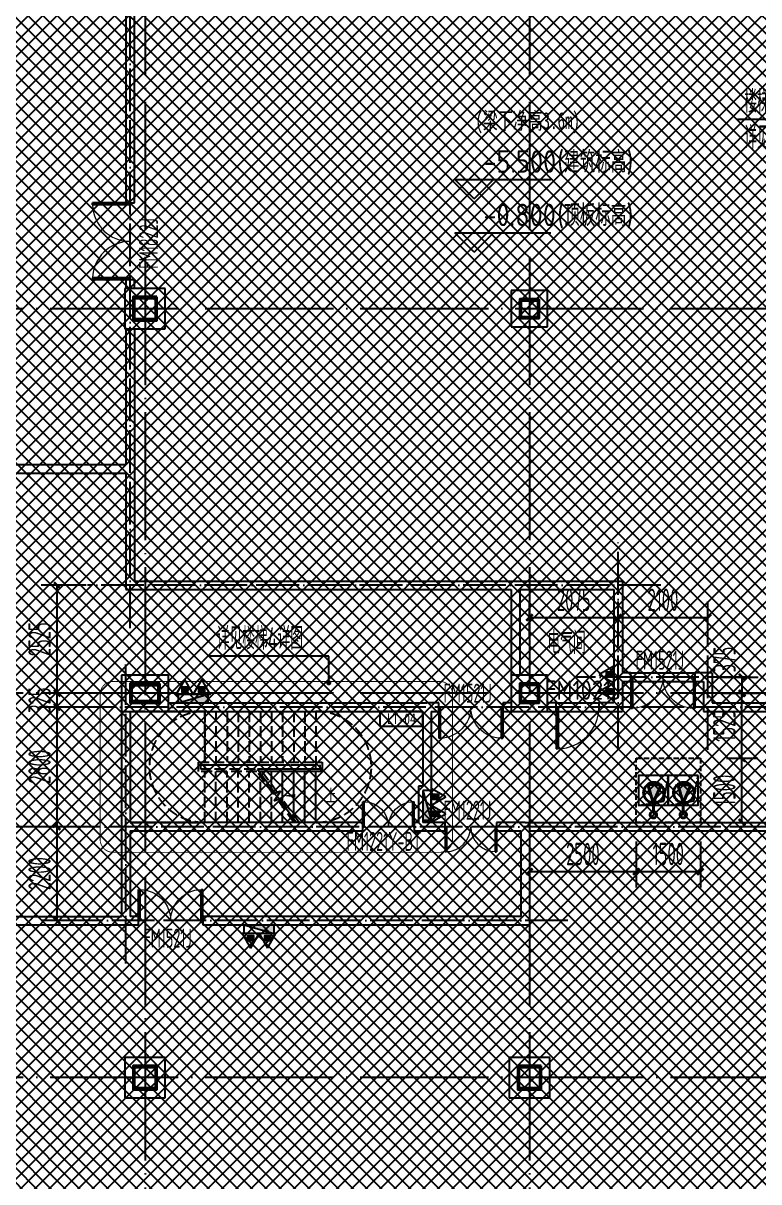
# Model space of a CAD drawing. Extents: x -473190 to 2138458, y -81875 to 2633646.
# Drawn here: x 1028004 to 1045226, y 117504 to 144626 of the extents above; entities that cross this region are included whole.
import ezdxf
from ezdxf.enums import TextEntityAlignment as Align

# ---------------------------------------------------------------- set-up
doc = ezdxf.new("R2010")
doc.units = 0
doc.header["$LTSCALE"] = 1000
for name, pattern in [('DASH', [0.35, 0.25, -0.1]), ('DOTE', [2.42, 2, -0.2, 0.02, -0.2]), ('排水', [1.1, 1, -0.1])]:
    doc.linetypes.add(name, pattern=pattern)
for name, color, linetype in [('A-COLUMN', 2, 'Continuous'), ('A-ROOM_NAME', 23, 'Continuous'), ('A-STAIR', 3, 'Continuous'), ('A-WALL', 2, 'Continuous'), ('DIM_ELEV', 3, 'Continuous'), ('DIM_LEAD', 3, 'Continuous'), ('DIM_SYMB', 3, 'Continuous'), ('DOOR_FIRE', 4, 'Continuous'), ('DOOR_FIRE_TEXT', 7, 'Continuous'), ('DOTE', 1, 'DOTE'), ('PUB_DIM', 3, 'Continuous'), ('PUB_TEXT', 7, 'Continuous'), ('RF-QT', 30, 'Continuous'), ('S-柱', 51, 'Continuous'), ('S-柱-填充', 8, 'Continuous'), ('SPACE', 7, 'Continuous'), ('SRC-03F$0$A-SYMB-NUMB-T', 4, 'Continuous'), ('SRC-03F$0$A-WALL', 7, 'Continuous'), ('STAIR', 2, 'Continuous'), ('W-EQUIP_消火栓', 7, 'Continuous'), ('W-EQUIP_灭火器', 7, 'Continuous'), ('WINDOW', 4, 'Continuous'), ('WINDOW_TEXT', 7, 'Continuous'), ('排水', 4, 'Continuous'), ('索引线', 252, 'Continuous'), ('集水坑', 4, 'Continuous')]:
    doc.layers.add(name, color=color, linetype=linetype)
doc.layers.add('GPS-污水', color=2, linetype='排水', lineweight=40)
doc.styles.add('8B2_01', font='simhei.ttf', dxfattribs={"width": 0.8})
doc.styles.add('8B2_02', font='tssdeng.shx', dxfattribs={"width": 0.6, "bigfont": 'TSSDCHN.shx'})
doc.styles.add('_TCH_DIM', font='SIMPLEX', dxfattribs={"bigfont": 'GBCBIG'})
doc.styles.add('_TCH_DIM_T3', font='tssdeng.shx', dxfattribs={"width": 0.564706, "bigfont": '@@@tssdchn.shx'})
doc.styles.add('_TCH_WINDOW', font='tssdeng.shx', dxfattribs={"width": 0.8, "height": 3.5, "bigfont": 'tssdchn.shx'})
doc.styles.add('SRC-03F$0$ECADI-TXT', font='simplex.shx', dxfattribs={"bigfont": 'hztxt.shx'})
doc.styles.get("Standard").update_dxf_attribs({"font": 'gbenor.shx', "bigfont": 'gbcbig.shx'})
doc.styles.add('黑体', font='simhei.ttf', dxfattribs={"width": 0.65})
doc.dimstyles.new('_TCH_ARCH&&150', dxfattribs={"dimtxt": 525, "dimasz": 150, "dimexe": 375, "dimexo": 450, "dimgap": 150, "dimtad": 1, "dimdec": 0, "dimzin": 0, "dimdsep": 46, "dimtxsty": '_TCH_DIM_T3', "dimblk": 'ARCHTICK', "dimcen": 0.09, "dimclrt": 7, "dimazin": 2, "dimtfac": 1, "dimtdec": 0, "dimtix": 1, "dimtmove": 2, "dimatfit": 3, "dimfxl": 0, "dimtolj": 1, "dimtzin": 0, "dimarcsym": 0})

# ---------------------------------------------------------------- blocks, each defined once
blk = doc.blocks.new('$SB01_1')
h = blk.add_hatch(color=256)
h.dxf.hatch_style = 1
h.paths.add_polyline_path([(-0.381, -0.323), (0.5, 0), (-0.381, 0.323)])
h.paths.add_polyline_path([(0, 0), (0.002, 0), (0.002, 0.001), (0, 0.001)], flags=24)
h.paths.add_polyline_path([(0, -0.002), (0.003, -0.002), (0.003, -0.001), (0, -0.001)], flags=24)
h.paths.add_polyline_path([(0, -0.003), (0.003, -0.003), (0.003, -0.002), (0, -0.002)], flags=24)
for p, q in [((0.5, 0), (-0.381, 0.323)), ((-0.381, 0.323), (-0.381, -0.323)), ((0.5, 0), (-0.381, -0.323))]:
    blk.add_line(p, q)
blk.add_circle((0, 0), 0.5)
at = {"flags": 1}
for tag, p in [('UNIT', (0, 0)), ('SPEC', (0, -0.002)), ('WHAT', (0, -0.003))]:
    blk.add_attdef(tag, p, '', height=0.001, dxfattribs=at)
blk = doc.blocks.new('人防集水坑')
at = {"layer": 'GPS-污水', "linetype": '排水'}
for p, q in [((307486, 701151), (307284, 701151)), ((307486, 700451), (307284, 700451))]:
    blk.add_line(p, q, dxfattribs=at)
for centre in [(307561, 701151), (307561, 700451)]:
    blk.add_circle(centre, 75, dxfattribs=at)
at = {"layer": '集水坑', "linetype": 'DASH', "ltscale": 0.5}
blk.add_lwpolyline([(306241, 700051), (306241, 701551), (307741, 701551), (307741, 700051)], close=True, dxfattribs=at)
at = {"layer": '集水坑', "linetype": 'Continuous', "ltscale": 0.5}
for points in [[(306641, 701501), (306641, 700801), (307341, 700801), (307341, 701501)], [(306641, 700801), (306641, 700101), (307341, 700101), (307341, 700801)]]:
    blk.add_lwpolyline(points, close=True, dxfattribs=at)
at = {"layer": '集水坑', "linetype": 'DASH', "ltscale": 0.5}
for points in [[(307341, 700801), (307237, 701397), (306641, 701501)], [(307347, 700101), (307243, 700697), (306647, 700801)]]:
    blk.add_lwpolyline(points, dxfattribs=at)
at = {"layer": 'GPS-污水', "linetype": '排水', "xscale": -480.0000000000002, "yscale": 480.0000000000002, "zscale": 480.0000000000002, "rotation": 176.2535374729293}
for p in [(307045, 701164, 0), (307045, 700464, 0)]:
    blk.add_blockref('$SB01_1', p, dxfattribs=at)
blk = doc.blocks.new('_ArchTick')
at = {"color": 0, "linetype": 'ByBlock', "const_width": 0.4}
blk.add_lwpolyline([(-0.5, -0.5), (0.5, 0.5)], dxfattribs=at)
blk = doc.blocks.new('*D5251')
at = {"layer": 'Defpoints', "color": 0, "transparency": 16777216}
for p in [(133634, -58693), (136134, -58693), (136134, -59845)]:
    blk.add_point(p, dxfattribs=at)
at = {"layer": 'PUB_DIM', "color": 0, "lineweight": -2, "transparency": 16777216}
for p, q in [((133634, -59143), (133634, -60220)), ((136134, -59143), (136134, -60220)), ((133634, -59845), (136134, -59845))]:
    blk.add_line(p, q, dxfattribs=at)
at = {"layer": 'PUB_DIM', "color": 0, "lineweight": -2, "transparency": 16777216, "xscale": 150, "yscale": 150, "zscale": 150, "rotation": 180}
blk.add_blockref('_ArchTick', (133634, -59845), dxfattribs=at)
at = {"layer": 'PUB_DIM', "color": 0, "lineweight": -2, "transparency": 16777216, "xscale": 150, "yscale": 150, "zscale": 150}
blk.add_blockref('_ArchTick', (136134, -59845), dxfattribs=at)
at = {"layer": 'PUB_DIM', "color": 7, "transparency": 16777216, "insert": (134884, -59433), "char_height": 525, "attachment_point": 5, "style": '_TCH_DIM_T3'}
blk.add_mtext('\\A1;2500', dxfattribs=at)
blk = doc.blocks.new('*D5252')
at = {"layer": 'Defpoints', "color": 0, "transparency": 16777216}
for p in [(136134, -58693), (137634, -58693), (137634, -59845)]:
    blk.add_point(p, dxfattribs=at)
at = {"layer": 'PUB_DIM', "color": 0, "lineweight": -2, "transparency": 16777216}
for p, q in [((136134, -59143), (136134, -60220)), ((137634, -59143), (137634, -60220)), ((136134, -59845), (137634, -59845))]:
    blk.add_line(p, q, dxfattribs=at)
at = {"layer": 'PUB_DIM', "color": 0, "lineweight": -2, "transparency": 16777216, "xscale": 150, "yscale": 150, "zscale": 150, "rotation": 180}
blk.add_blockref('_ArchTick', (136134, -59845), dxfattribs=at)
at = {"layer": 'PUB_DIM', "color": 0, "lineweight": -2, "transparency": 16777216, "xscale": 150, "yscale": 150, "zscale": 150}
blk.add_blockref('_ArchTick', (137634, -59845), dxfattribs=at)
at = {"layer": 'PUB_DIM', "color": 7, "transparency": 16777216, "insert": (136884, -59433), "char_height": 525, "attachment_point": 5, "style": '_TCH_DIM_T3'}
blk.add_mtext('\\A1;1500', dxfattribs=at)
blk = doc.blocks.new('*D5253')
at = {"layer": 'Defpoints', "color": 0, "transparency": 16777216}
for p in [(137796, -55668), (138608, -55668), (137796, -57193)]:
    blk.add_point(p, dxfattribs=at)
at = {"layer": 'PUB_DIM', "color": 0, "lineweight": -2, "transparency": 16777216}
for p, q in [((138246, -55668), (138983, -55668)), ((138608, -57193), (138608, -55668)), ((138246, -57193), (138983, -57193))]:
    blk.add_line(p, q, dxfattribs=at)
at = {"layer": 'PUB_DIM', "color": 0, "lineweight": -2, "transparency": 16777216, "xscale": 150, "yscale": 150, "zscale": 150}
for p, rotation in [((138608, -55668), 90), ((138608, -57193), 270)]:
    blk.add_blockref('_ArchTick', p, dxfattribs=dict(at, rotation=rotation))
at = {"layer": 'PUB_DIM', "color": 7, "transparency": 16777216, "insert": (138196, -56431), "char_height": 525, "attachment_point": 5, "rotation": 90, "style": '_TCH_DIM_T3'}
blk.add_mtext('\\A1;1525', dxfattribs=at)
blk = doc.blocks.new('*D5254')
at = {"layer": 'Defpoints', "color": 0, "transparency": 16777216}
for p in [(137796, -57193), (138608, -57193), (137796, -58693)]:
    blk.add_point(p, dxfattribs=at)
at = {"layer": 'PUB_DIM', "color": 0, "lineweight": -2, "transparency": 16777216}
for p, q in [((138246, -57193), (138983, -57193)), ((138608, -58693), (138608, -57193)), ((138246, -58693), (138983, -58693))]:
    blk.add_line(p, q, dxfattribs=at)
at = {"layer": 'PUB_DIM', "color": 0, "lineweight": -2, "transparency": 16777216, "xscale": 150, "yscale": 150, "zscale": 150}
for p, rotation in [((138608, -57193), 90), ((138608, -58693), 270)]:
    blk.add_blockref('_ArchTick', p, dxfattribs=dict(at, rotation=rotation))
at = {"layer": 'PUB_DIM', "color": 7, "transparency": 16777216, "insert": (138196, -57943), "char_height": 525, "attachment_point": 5, "rotation": 90, "style": '_TCH_DIM_T3'}
blk.add_mtext('\\A1;1500', dxfattribs=at)
blk = doc.blocks.new('A$C7EFF042E')
at = {"layer": 'A-COLUMN', "color": 6}
for p, q in [((725, -8775), (-225, -8775)), ((-225, -8775), (-225, -9725)), ((725, -9725), (725, -8775)), ((9675, -8825), (8825, -8825)), ((8825, -8825), (8825, -9675)), ((9675, -9675), (9675, -8825)), ((-225, -9725), (725, -9725)), ((8825, -9675), (9675, -9675)), ((800, -17825), (-300, -17825)), ((-300, -17825), (-300, -18675)), ((800, -18675), (800, -17825)), ((9675, -17825), (8825, -17825)), ((8825, -17825), (8825, -18675)), ((9675, -18675), (9675, -17825)), ((-300, -18675), (800, -18675)), ((8825, -18675), (9675, -18675)), ((725, -26775), (-225, -26775)), ((-225, -26775), (-225, -27725)), ((725, -27725), (725, -26775)), ((9725, -26775), (8775, -26775)), ((8775, -26775), (8775, -27725)), ((9725, -27725), (9725, -26775)), ((-225, -27725), (725, -27725)), ((8775, -27725), (9725, -27725))]:
    blk.add_line(p, q, dxfattribs=at)
at = {"layer": 'S-柱', "color": 6, "lineweight": 35}
for points in [[(525, -8975), (-25, -8975), (-25, -9525), (525, -9525)], [(525, -8975), (-25, -8975), (-25, -9525), (525, -9525)], [(9475, -9025), (9025, -9025), (9025, -9475), (9475, -9475)], [(9475, -9025), (9025, -9025), (9025, -9475), (9475, -9475)], [(600, -18025), (-100, -18025), (-100, -18475), (600, -18475)], [(600, -18025), (-100, -18025), (-100, -18475), (600, -18475)], [(9475, -18025), (9025, -18025), (9025, -18475), (9475, -18475)], [(9475, -18025), (9025, -18025), (9025, -18475), (9475, -18475)], [(525, -26975), (-25, -26975), (-25, -27525), (525, -27525)], [(525, -26975), (-25, -26975), (-25, -27525), (525, -27525)], [(9525, -26975), (8975, -26975), (8975, -27525), (9525, -27525)], [(9525, -26975), (8975, -26975), (8975, -27525), (9525, -27525)]]:
    blk.add_lwpolyline(points, close=True, dxfattribs=at)
at = {"layer": 'S-柱-填充', "color": 6, "lineweight": 35}
for points in [[(495, -9495), (5, -9495), (5, -9005), (495, -9005)], [(9445, -9445), (9055, -9445), (9055, -9055), (9445, -9055)], [(560, -18435), (-60, -18435), (-60, -18065), (560, -18065)], [(9445, -18445), (9055, -18445), (9055, -18055), (9445, -18055)], [(495, -27495), (5, -27495), (5, -27005), (495, -27005)], [(9495, -27495), (9005, -27495), (9005, -27005), (9495, -27005)]]:
    blk.add_lwpolyline(points, close=True, dxfattribs=at)
blk = doc.blocks.new('SRC-03F$0$ECADI-TAG-CODE')
at = {"layer": 'SRC-03F$0$A-SYMB-NUMB-T', "color": 1}
blk.add_lwpolyline([(3.41, 8.1), (13.41, 8.1), (13.41, 4.6), (3.41, 4.6)], close=True, dxfattribs=at)
at = {"layer": 'SRC-03F$0$A-SYMB-NUMB-T', "style": 'SRC-03F$0$ECADI-TXT', "width": 0.7}
blk.add_attdef('CODE', text='', height=2.5, dxfattribs=at).set_placement((8.41, 6.35), align=Align.MIDDLE_CENTER)
blk = doc.blocks.new('*D5560')
at = {"layer": 'Defpoints', "color": 0, "transparency": 16777216}
for p in [(88117, -7025), (89249, -7025), (89249, -9550)]:
    blk.add_point(p, dxfattribs=at)
at = {"layer": 'PUB_DIM', "color": 0, "lineweight": -2, "transparency": 16777216}
for p, q in [((88799, -7025), (87742, -7025)), ((88117, -9550), (88117, -7025)), ((88799, -9550), (87742, -9550))]:
    blk.add_line(p, q, dxfattribs=at)
at = {"layer": 'PUB_DIM', "color": 0, "lineweight": -2, "transparency": 16777216, "xscale": 150, "yscale": 150, "zscale": 150}
for p, rotation in [((88117, -7025), 90), ((88117, -9550), 270)]:
    blk.add_blockref('_ArchTick', p, dxfattribs=dict(at, rotation=rotation))
at = {"layer": 'PUB_DIM', "color": 7, "transparency": 16777216, "insert": (87705, -8288), "char_height": 525, "attachment_point": 5, "rotation": 90, "style": '_TCH_DIM_T3'}
blk.add_mtext('\\A1;2525', dxfattribs=at)
blk = doc.blocks.new('*D5561')
at = {"layer": 'Defpoints', "color": 0, "transparency": 16777216}
for p in [(88117, -9550), (89249, -9550), (89249, -9875)]:
    blk.add_point(p, dxfattribs=at)
at = {"layer": 'PUB_DIM', "color": 0, "lineweight": -2, "transparency": 16777216}
for p, q in [((88117, -9550), (88117, -9400)), ((88799, -9550), (87742, -9550)), ((88117, -9875), (88117, -9550)), ((88799, -9875), (87742, -9875)), ((88117, -9875), (88117, -10025))]:
    blk.add_line(p, q, dxfattribs=at)
at = {"layer": 'PUB_DIM', "color": 0, "lineweight": -2, "transparency": 16777216, "xscale": 150, "yscale": 150, "zscale": 150}
for p, rotation in [((88117, -9550), 270), ((88117, -9875), 90)]:
    blk.add_blockref('_ArchTick', p, dxfattribs=dict(at, rotation=rotation))
at = {"layer": 'PUB_DIM', "color": 7, "transparency": 16777216, "insert": (87705, -9713), "char_height": 525, "attachment_point": 5, "rotation": 90, "style": '_TCH_DIM_T3'}
blk.add_mtext('\\A1;325', dxfattribs=at)
blk = doc.blocks.new('*D5562')
at = {"layer": 'Defpoints', "color": 0, "transparency": 16777216}
for p in [(88117, -9875), (89249, -9875), (89249, -12675)]:
    blk.add_point(p, dxfattribs=at)
at = {"layer": 'PUB_DIM', "color": 0, "lineweight": -2, "transparency": 16777216}
for p, q in [((88799, -9875), (87742, -9875)), ((88117, -12675), (88117, -9875)), ((88799, -12675), (87742, -12675))]:
    blk.add_line(p, q, dxfattribs=at)
at = {"layer": 'PUB_DIM', "color": 0, "lineweight": -2, "transparency": 16777216, "xscale": 150, "yscale": 150, "zscale": 150}
for p, rotation in [((88117, -9875), 90), ((88117, -12675), 270)]:
    blk.add_blockref('_ArchTick', p, dxfattribs=dict(at, rotation=rotation))
at = {"layer": 'PUB_DIM', "color": 7, "transparency": 16777216, "insert": (87705, -11275), "char_height": 525, "attachment_point": 5, "rotation": 90, "style": '_TCH_DIM_T3'}
blk.add_mtext('\\A1;2800', dxfattribs=at)
blk = doc.blocks.new('*D5563')
at = {"layer": 'Defpoints', "color": 0, "transparency": 16777216}
for p in [(88117, -12675), (89249, -12675), (89249, -14875)]:
    blk.add_point(p, dxfattribs=at)
at = {"layer": 'PUB_DIM', "color": 0, "lineweight": -2, "transparency": 16777216}
for p, q in [((88799, -12675), (87742, -12675)), ((88117, -14875), (88117, -12675)), ((88799, -14875), (87742, -14875))]:
    blk.add_line(p, q, dxfattribs=at)
at = {"layer": 'PUB_DIM', "color": 0, "lineweight": -2, "transparency": 16777216, "xscale": 150, "yscale": 150, "zscale": 150}
for p, rotation in [((88117, -12675), 90), ((88117, -14875), 270)]:
    blk.add_blockref('_ArchTick', p, dxfattribs=dict(at, rotation=rotation))
at = {"layer": 'PUB_DIM', "color": 7, "transparency": 16777216, "insert": (87705, -13775), "char_height": 525, "attachment_point": 5, "rotation": 90, "style": '_TCH_DIM_T3'}
blk.add_mtext('\\A1;2200', dxfattribs=at)
blk = doc.blocks.new('*D5564')
at = {"layer": 'Defpoints', "color": 0, "transparency": 16777216}
for p in [(101250, -7777), (99175, -8683), (101250, -8683)]:
    blk.add_point(p, dxfattribs=at)
at = {"layer": 'PUB_DIM', "color": 0, "lineweight": -2, "transparency": 16777216}
for p, q in [((99175, -8233), (99175, -7402)), ((101250, -8233), (101250, -7402)), ((99175, -7777), (101250, -7777))]:
    blk.add_line(p, q, dxfattribs=at)
at = {"layer": 'PUB_DIM', "color": 0, "lineweight": -2, "transparency": 16777216, "xscale": 150, "yscale": 150, "zscale": 150, "rotation": 180}
blk.add_blockref('_ArchTick', (99175, -7777), dxfattribs=at)
at = {"layer": 'PUB_DIM', "color": 0, "lineweight": -2, "transparency": 16777216, "xscale": 150, "yscale": 150, "zscale": 150}
blk.add_blockref('_ArchTick', (101250, -7777), dxfattribs=at)
at = {"layer": 'PUB_DIM', "color": 7, "transparency": 16777216, "insert": (100212, -7364), "char_height": 525, "attachment_point": 5, "style": '_TCH_DIM_T3'}
blk.add_mtext('\\A1;2075', dxfattribs=at)
blk = doc.blocks.new('*D5565')
at = {"layer": 'Defpoints', "color": 0, "transparency": 16777216}
for p in [(103350, -7777), (101250, -8683), (103350, -8683)]:
    blk.add_point(p, dxfattribs=at)
at = {"layer": 'PUB_DIM', "color": 0, "lineweight": -2, "transparency": 16777216}
for p, q in [((101250, -8233), (101250, -7402)), ((103350, -8233), (103350, -7402)), ((101250, -7777), (103350, -7777))]:
    blk.add_line(p, q, dxfattribs=at)
at = {"layer": 'PUB_DIM', "color": 0, "lineweight": -2, "transparency": 16777216, "xscale": 150, "yscale": 150, "zscale": 150, "rotation": 180}
blk.add_blockref('_ArchTick', (101250, -7777), dxfattribs=at)
at = {"layer": 'PUB_DIM', "color": 0, "lineweight": -2, "transparency": 16777216, "xscale": 150, "yscale": 150, "zscale": 150}
blk.add_blockref('_ArchTick', (103350, -7777), dxfattribs=at)
at = {"layer": 'PUB_DIM', "color": 7, "transparency": 16777216, "insert": (102300, -7364), "char_height": 525, "attachment_point": 5, "style": '_TCH_DIM_T3'}
blk.add_mtext('\\A1;2100', dxfattribs=at)
blk = doc.blocks.new('*D5566')
at = {"layer": 'Defpoints', "color": 0, "transparency": 16777216}
for p in [(103230, -9175), (104156, -9175), (103230, -9550)]:
    blk.add_point(p, dxfattribs=at)
at = {"layer": 'PUB_DIM', "color": 0, "lineweight": -2, "transparency": 16777216}
for p, q in [((103680, -9175), (104531, -9175)), ((104156, -9550), (104156, -9175)), ((103680, -9550), (104531, -9550))]:
    blk.add_line(p, q, dxfattribs=at)
at = {"layer": 'PUB_DIM', "color": 0, "lineweight": -2, "transparency": 16777216, "xscale": 150, "yscale": 150, "zscale": 150}
for p, rotation in [((104156, -9175), 90), ((104156, -9550), 270)]:
    blk.add_blockref('_ArchTick', p, dxfattribs=dict(at, rotation=rotation))
at = {"layer": 'PUB_DIM', "color": 7, "transparency": 16777216, "insert": (103743, -8763), "char_height": 525, "attachment_point": 5, "rotation": 90, "style": '_TCH_DIM_T3'}
blk.add_mtext('\\A1;375', dxfattribs=at)
blk = doc.blocks.new('$TwtSys$00000434')
for p, q in [((-0.5, 0.5), (-0.5, -0.5)), ((-0.5, -0.5), (0.5, 0.5)), ((0.5, 0.5), (-0.5, 0.5)), ((0.5, -0.5), (0.5, 0.5)), ((-0.5, -0.5), (0.5, -0.5))]:
    blk.add_line(p, q)
blk.add_solid([(0.5, -0.5), (0.5, 0.5), (-0.5, -0.5)])
blk = doc.blocks.new('$TwtSys$00000546')
h = blk.add_hatch()
h.set_pattern_fill('ANSI31', color=256, scale=200, style=0)
h.set_pattern_definition([(45, (-38543.802, -6670.83), (-17.67767, 17.67767), [])])
h.paths.add_polyline_path([(-65, 174), (65, 174), (65, 44), (-65, 44)])
for points in [[(0, 344), (-198, 0), (198, 0)], [(-65, 174), (65, 174), (65, 44), (-65, 44)]]:
    blk.add_lwpolyline(points, close=True)
blk = doc.blocks.new('ADFASDF')
h = blk.add_hatch()
h.set_pattern_fill('ANSI37', color=8, scale=150)
h.set_pattern_definition([(45, (0, 0), (-168.3798, 168.3798), []), (135, (0, 0), (-168.3798, -168.3798), [])])
h.paths.add_polyline_path([(521397, 239186), (521397, 224886), (539697, 224886), (539697, 169261), (524947, 169261), (524947, 171211), (527822, 171211), (527922, 176611), (501318, 176611), (501125, 109884), (530547, 109887), (530547, 107449), (538188, 100503), (536147, 98236), (540086, 94690), (517812, 69953), (517812, 59790), (482108, 20136), (405247, 20136), (405247, 26086), (391997, 40436), (391997, 64736), (399997, 64738), (399997, 239186), (409022, 239186)])
blk = doc.blocks.new('$DorLib2D$00000002')
for p, q in [((-0.5, 0), (-0.5, 0.4875)), ((-0.475, 0.4875), (-0.5, 0.4875)), ((-0.475, 0), (-0.475, 0.4875)), ((0.475, 0), (0.475, 0.4875)), ((0.475, 0.4875), (0.5, 0.4875)), ((0.5, 0), (0.5, 0.4875)), ((-0.5, 0), (-0.475, 0)), ((0.5, 0), (0.475, 0))]:
    blk.add_line(p, q)
at = {"lineweight": 13}
for centre, start, end in [((-0.4875, 0), 0, 88.53072), ((0.4875, 0), 91.46928, 180)]:
    blk.add_arc(centre, 0.4875, start, end, dxfattribs=at)
blk = doc.blocks.new('$DorLib2D$00000001')
for p, q in [((0.45, 0.975), (0.5, 0.975)), ((0.45, 0), (0.45, 0.975)), ((0.5, 0), (0.5, 0.975)), ((0.5, 0), (0.45, 0))]:
    blk.add_line(p, q)
at = {"lineweight": 13}
blk.add_arc((0.475, 0), 0.975, 91.4693, 180, dxfattribs=at)
blk = doc.blocks.new('A$C3672542B')
at = {"layer": '排水', "color": 3, "linetype": 'DASH'}
for points in [[(135249.1, -56308.6, 0, 0, 0), (135605.1, -56664.6, 160, 0, 0), (136029.3, -57088.9, 0, 0, 0)], [(138518.3, -56308.6, 0, 0, 0), (138162.3, -56664.6, 160, 0, 0), (137738.1, -57088.9, 0, 0, 0)]]:
    blk.add_lwpolyline(points, format="xyseb", dxfattribs=at)
at = {"layer": '集水坑', "linetype": 'Continuous', "rotation": 270}
blk.add_blockref('人防集水坑', (-563917, 249047.8), dxfattribs=at)
at = {"layer": 'PUB_DIM'}
for p1, p2, distance, picture, middle in [((137795.7, -57193.2), (137795.7, -55668.2), -812.3, '*D5253', (138195.5, -56430.7)), ((137795.7, -58693.2), (137795.7, -57193.2), -812.3, '*D5254', (138195.5, -57943.2)), ((133633.7, -58693.2), (136133.7, -58693.2), -1152.2, '*D5251', (134883.7, -59432.9)), ((136133.7, -58693.2), (137633.7, -58693.2), -1152.2, '*D5252', (136883.7, -59432.9))]:
    dim = blk.add_aligned_dim(p1=p1, p2=p2, distance=distance, dimstyle='_TCH_ARCH&&150', dxfattribs=at)
    dim.commit()
    dim.dimension.update_dxf_attribs({"geometry": picture, "text_midpoint": middle})
blk = doc.blocks.new('A$C2B5B1B2C')
at = {"layer": 'DOTE', "linetype": 'DOTE', "ltscale": 0.5}
for p, q in [((89825, -8025), (89825, 14700)), ((101250.1, -10875), (101249.8, -6025)), ((102249.8, -7025), (88825, -7025)), ((103350, -10875), (103350, -8175)), ((89725, -15875), (89725, -8875)), ((104350, -9175), (100250, -9175)), ((108850, -9875), (88725, -9875)), ((118175, -12675), (78225, -12675)), ((100075.1, -14875), (88725, -14875))]:
    blk.add_line(p, q, dxfattribs=at)
at = {"layer": 'PUB_DIM'}
for p1, p2, distance, picture, middle in [((89248.9, -9550), (89248.9, -7025), 1131.8, '*D5560', (87704.6, -8287.5)), ((99175, -8683.2), (101249.9, -8683.2), 906.4, '*D5564', (100212.5, -7364.2)), ((101249.9, -8683.2), (103350, -8683.2), 906.4, '*D5565', (102300, -7364.2)), ((89248.9, -9875), (89248.9, -9550), 1131.8, '*D5561', (87704.6, -9712.5)), ((89248.9, -12675), (89248.9, -9875), 1131.8, '*D5562', (87704.6, -11275)), ((89248.9, -14875), (89248.9, -12675), 1131.8, '*D5563', (87704.6, -13775))]:
    dim = blk.add_aligned_dim(p1=p1, p2=p2, distance=distance, dimstyle='_TCH_ARCH&&150', dxfattribs=at)
    dim.commit()
    dim.dimension.update_dxf_attribs({"geometry": picture, "text_midpoint": middle})
dim = blk.add_linear_dim(base=(104155.7, -9175), p1=(103229.8, -9550), p2=(103229.8, -9175), angle=90, dimstyle='_TCH_ARCH&&150', dxfattribs=at)
dim.commit()
dim.dimension.update_dxf_attribs({"geometry": '*D5566', "text_midpoint": (103743.2, -8763.3), "dimtype": 161})

msp = doc.modelspace()

# ---------------------------------------------------------------- linework, layer by layer
at = {"layer": 'A-COLUMN'}
for p, q in [((1031331.7, 138417.4), (1030381.7, 138417.4)), ((1030381.7, 138417.4), (1030381.7, 137467.4)), ((1031331.7, 137467.4), (1031331.7, 138417.4)), ((1030381.7, 137467.4), (1031331.7, 137467.4)), ((1031406.7, 129367.4), (1030306.7, 129367.4)), ((1030306.7, 129367.4), (1030306.7, 128517.4)), ((1031406.7, 128517.4), (1031406.7, 129367.4)), ((1040281.7, 129367.4), (1039431.7, 129367.4)), ((1039431.7, 129367.4), (1039431.7, 128517.4)), ((1040281.7, 128517.4), (1040281.7, 129367.4)), ((1030306.7, 128517.4), (1031406.7, 128517.4)), ((1039431.7, 128517.4), (1040281.7, 128517.4))]:
    msp.add_line(p, q, dxfattribs=at)
at = {"layer": 'A-STAIR', "color": 252, "linetype": 'DASH'}
for p, q in [((1032256.7, 128517.4), (1030506.7, 128517.4)), ((1030506.7, 128517.4), (1030506.7, 125917.4)), ((1032256.7, 128517.4), (1034856.7, 128517.4)), ((1032256.7, 128517.4), (1032256.7, 127327.4)), ((1032256.7, 127327.4), (1032256.7, 128517.4)), ((1032516.7, 128517.4), (1032516.7, 127327.4)), ((1032776.7, 128517.4), (1032776.7, 127327.4)), ((1033036.7, 128517.4), (1033036.7, 127327.4)), ((1033296.7, 128517.4), (1033296.7, 127327.4)), ((1033556.7, 128517.4), (1033556.7, 127327.4)), ((1033816.7, 128517.4), (1033816.7, 127327.4)), ((1034076.7, 128517.4), (1034076.7, 127327.4)), ((1034336.7, 128517.4), (1034336.7, 127327.4)), ((1034596.7, 128517.4), (1034596.7, 127327.4)), ((1034856.7, 128517.4), (1034856.7, 127327.4)), ((1032106.7, 127107.4), (1032106.7, 127327.4)), ((1032106.7, 127327.4), (1035006.7, 127327.4)), ((1032166.7, 127167.4), (1032166.7, 127267.4)), ((1032166.7, 127267.4), (1034946.7, 127267.4)), ((1032256.7, 127267.4), (1034856.7, 127267.4)), ((1032256.7, 127167.4), (1032256.7, 127267.4)), ((1034856.7, 127167.4), (1034856.7, 127267.4)), ((1034946.7, 127267.4), (1034946.7, 127167.4)), ((1035006.7, 127327.4), (1035006.7, 127107.4)), ((1033474.7, 127107.4), (1032106.7, 127107.4)), ((1033431.1, 127167.4), (1032166.7, 127167.4)), ((1033431.1, 127167.4), (1032256.7, 127167.4)), ((1032256.7, 125917.4), (1032256.7, 127107.4)), ((1032256.7, 125917.4), (1032256.7, 127107.4)), ((1032516.7, 125917.4), (1032516.7, 127107.4)), ((1032776.7, 125917.4), (1032776.7, 127107.4)), ((1033036.7, 125917.4), (1033036.7, 127107.4)), ((1033296.7, 125917.4), (1033296.7, 127107.4)), ((1033857.3, 126580.4), (1033431.1, 127167.4)), ((1034856.7, 127167.4), (1033554.7, 127167.4)), ((1033954, 126617.4), (1033554.7, 127167.4)), ((1034946.7, 127167.4), (1033554.7, 127167.4)), ((1033556.7, 125917.4), (1033556.7, 126994.4)), ((1035006.7, 127107.4), (1033598.3, 127107.4)), ((1033816.7, 126806.5), (1033816.7, 127107.4)), ((1034076.7, 126448.4), (1034076.7, 127107.4)), ((1034336.7, 126090.3), (1034336.7, 127107.4)), ((1034596.7, 125917.4), (1034596.7, 127107.4)), ((1034856.7, 125917.4), (1034856.7, 127107.4)), ((1033816.7, 125917.4), (1033816.7, 126636.3)), ((1034031.7, 126647.2), (1033857.3, 126580.4)), ((1033881.2, 126424.3), (1034031.7, 126647.2)), ((1034047.8, 126488.2), (1033881.2, 126424.3)), ((1034338.7, 125917.4), (1033951.2, 126451.1)), ((1034462.3, 125917.4), (1034047.8, 126488.2)), ((1034076.7, 125917.4), (1034076.7, 126278.2)), ((1030506.7, 125917.4), (1032256.7, 125917.4)), ((1034338.7, 125917.4), (1032256.7, 125917.4)), ((1034336.7, 125917.4), (1034336.7, 125920.1)), ((1034856.7, 125917.4), (1034462.3, 125917.4))]:
    msp.add_line(p, q, dxfattribs=at)
at = {"layer": 'A-STAIR', "color": 3}
for p, q in [((1034856.7, 127167.4), (1033492.9, 127167.4)), ((1033492.9, 127167.4), (1033905.7, 126598.9)), ((1034976.7, 127167.4), (1033492.9, 127167.4)), ((1034976.7, 127107.4), (1033536.5, 127107.4)), ((1033556.7, 127079.5), (1033556.7, 127107.4)), ((1033816.7, 126721.4), (1033816.7, 127107.4)), ((1034076.7, 126363.3), (1034076.7, 127107.4)), ((1034336.7, 126005.2), (1034336.7, 127107.4)), ((1034596.7, 125917.4), (1034596.7, 127107.4)), ((1034856.7, 125917.4), (1034856.7, 127107.4)), ((1034976.7, 127107.4), (1034976.7, 127167.4)), ((1034031.7, 126647.2), (1033881.2, 126424.3)), ((1033881.2, 126424.3), (1033999.5, 126469.7)), ((1033905.7, 126598.9), (1034031.7, 126647.2)), ((1033999.5, 126469.7), (1034400.5, 125917.4)), ((1034856.7, 125917.4), (1034400.5, 125917.4))]:
    msp.add_line(p, q, dxfattribs=at)
at = {"layer": 'A-WALL'}
for p, q in [((1030406.7, 146492.4), (1030406.7, 140417.4)), ((1030606.7, 140417.4), (1030606.7, 146492.4)), ((1030406.7, 140417.4), (1030606.7, 140417.4)), ((1030606.7, 138617.4), (1030406.7, 138617.4)), ((1030406.7, 138617.4), (1030406.7, 138417.4)), ((1030606.7, 138417.4), (1030606.7, 138617.4)), ((1030406.7, 137467.4), (1030406.7, 134292.4)), ((1030606.7, 137467.4), (1030606.7, 134192.4)), ((1023706.7, 134292.4), (1030406.7, 134292.4)), ((1023706.7, 134092.4), (1030406.7, 134092.4)), ((1030406.7, 134092.4), (1030406.7, 131367.4)), ((1030606.7, 134192.4), (1030606.7, 131567.4)), ((1030606.7, 131567.4), (1039531.6, 131567.4)), ((1039531.6, 131567.4), (1042031.5, 131567.4)), ((1042031.5, 131567.4), (1042031.7, 129417.4)), ((1030406.7, 131367.4), (1039431.6, 131367.4)), ((1039431.6, 131367.4), (1039431.7, 129367.4)), ((1039631.6, 131367.4), (1039631.7, 129367.4)), ((1039631.6, 131367.4), (1041831.5, 131367.4)), ((1041831.5, 131367.4), (1041831.7, 129317.4)), ((1042231.7, 129417.4), (1042031.7, 129417.4)), ((1042231.7, 129217.4), (1042231.7, 129417.4)), ((1044131.7, 129417.4), (1043731.7, 129417.4)), ((1043731.7, 129417.4), (1043731.7, 129217.4)), ((1044131.7, 129417.4), (1044131.7, 128717.4)), ((1041831.7, 129317.4), (1041831.7, 128717.4)), ((1042031.7, 129217.4), (1042231.7, 129217.4)), ((1042031.7, 129217.4), (1042031.7, 128517.4)), ((1043731.7, 129217.4), (1043931.7, 129217.4)), ((1043931.7, 129217.4), (1043931.7, 128517.4)), ((1031406.7, 128717.4), (1037456.7, 128717.4)), ((1037731.7, 128717.4), (1037456.7, 128717.4)), ((1037731.7, 128517.4), (1037731.7, 128717.4)), ((1039431.7, 128717.4), (1039231.7, 128717.4)), ((1039231.7, 128717.4), (1039231.7, 128517.4)), ((1040481.7, 128717.4), (1040281.7, 128717.4)), ((1040481.7, 128517.4), (1040481.7, 128717.4)), ((1041831.7, 128717.4), (1041481.7, 128717.4)), ((1041481.7, 128717.4), (1041481.7, 128517.4)), ((1044131.7, 128717.4), (1048431.7, 128717.4)), ((1030306.7, 128517.4), (1030306.7, 125817.4)), ((1030506.7, 128517.4), (1030506.7, 125917.4)), ((1031406.7, 128517.4), (1037356.7, 128517.4)), ((1037356.7, 128517.4), (1037356.7, 126767.4)), ((1037556.7, 128517.4), (1037556.7, 126667.4)), ((1037556.7, 128517.4), (1037731.7, 128517.4)), ((1039231.7, 128517.4), (1039431.7, 128517.4)), ((1040281.7, 128517.4), (1040481.7, 128517.4)), ((1041481.7, 128517.4), (1042031.7, 128517.4)), ((1043931.7, 128517.4), (1048431.7, 128517.4)), ((1037356.7, 126767.4), (1037256.7, 126767.4)), ((1037256.7, 126767.4), (1037256.7, 125917.4)), ((1037556.7, 126667.4), (1037356.7, 126667.4)), ((1037356.7, 126667.4), (1037356.7, 125917.4)), ((1035956.7, 125917.4), (1030506.7, 125917.4)), ((1035956.7, 125717.4), (1035956.7, 125917.4)), ((1037256.7, 125917.4), (1037156.7, 125917.4)), ((1037156.7, 125917.4), (1037156.7, 125717.4)), ((1037881.7, 125917.4), (1037356.7, 125917.4)), ((1037881.7, 125717.4), (1037881.7, 125917.4)), ((1039756.7, 125917.4), (1039081.7, 125917.4)), ((1039081.7, 125917.4), (1039081.7, 125717.4)), ((1039756.7, 125917.4), (1049381.7, 125917.4)), ((1030306.7, 125817.4), (1030306.7, 123717.4)), ((1030506.7, 125717.4), (1030506.7, 123717.4)), ((1030506.7, 125717.4), (1035956.7, 125717.4)), ((1037156.7, 125717.4), (1037306.7, 125717.4)), ((1037306.7, 125717.4), (1037881.7, 125717.4)), ((1039081.7, 125717.4), (1039656.7, 125717.4)), ((1039656.7, 125717.4), (1039656.8, 123717.4)), ((1039856.7, 125717.4), (1039856.8, 123517.4)), ((1039856.7, 125717.4), (1049181.7, 125717.4)), ((1020006.7, 123717.4), (1030306.7, 123717.4)), ((1030706.7, 123717.4), (1030506.7, 123717.4)), ((1030706.7, 123517.4), (1030706.7, 123717.4)), ((1039656.8, 123717.4), (1032206.7, 123717.4)), ((1032206.7, 123717.4), (1032206.7, 123517.4)), ((1020006.7, 123517.4), (1030406.7, 123517.4)), ((1030406.7, 123517.4), (1030706.7, 123517.4)), ((1032206.7, 123517.4), (1039856.8, 123517.4))]:
    msp.add_line(p, q, dxfattribs=at)
at = {"layer": 'DIM_ELEV'}
for p, q in [((1038561.1, 140517.9), (1038111.1, 140967.9)), ((1038111.1, 140967.9), (1040357, 140967.9)), ((1038561.1, 140517.9), (1039011.1, 140967.9)), ((1038561.1, 139266.5), (1038111.1, 139716.5)), ((1038111.1, 139716.5), (1040357, 139716.5)), ((1038561.1, 139266.5), (1039011.1, 139716.5))]:
    msp.add_line(p, q, dxfattribs=at)
at = {"layer": 'DIM_LEAD'}
for p, q in [((1046976.9, 142369.7), (1044726.6, 142369.7)), ((1035156.9, 129805.1), (1032377.5, 129805.1)), ((1035156.9, 129185.9), (1035156.9, 129805.1)), ((1035156.9, 129185.9), (1035156.9, 129805.1)), ((1035156.9, 129185.9), (1035156.9, 129805.1)), ((1035156.9, 129185.9), (1035156.9, 129805.1))]:
    msp.add_line(p, q, dxfattribs=at)
at = {"layer": 'DIM_LEAD', "const_width": 60}
msp.add_lwpolyline([(1035156.9, 129155.9, 1), (1035156.9, 129215.9, 1)], format="xyb", close=True, dxfattribs=at)
msp.add_lwpolyline([(1035156.9, 129155.9, 1), (1035156.9, 129215.9, 1)], format="xyb", close=True, dxfattribs=at)
msp.add_lwpolyline([(1035156.9, 129155.9, 1), (1035156.9, 129215.9, 1)], format="xyb", close=True, dxfattribs=at)
msp.add_lwpolyline([(1035156.9, 129155.9, 1), (1035156.9, 129215.9, 1)], format="xyb", close=True, dxfattribs=at)
at = {"layer": 'DIM_SYMB', "color": 3}
msp.add_lwpolyline([(1034986.7, 126542.4, 0, 0, 0), (1034076.7, 126542.4, 0, 80, 0), (1034376.7, 126542.4, 0, 0, 0)], format="xyseb", dxfattribs=at)
at = {"layer": 'DOOR_FIRE'}
for p, q in [((1042231.7, 129417.4), (1043731.7, 129417.4)), ((1042231.7, 129217.4), (1043731.7, 129217.4))]:
    msp.add_line(p, q, dxfattribs=at)
at = {"layer": 'DOTE', "color": 16, "linetype": 'DOTE', "ltscale": 1.5}
for p, q in [((1030856.7, 171823.5), (1030856.7, -58315.4)), ((1039856.7, 171823.5), (1039856.7, -58315.4)), ((1158685.6, 137942.4), (1017947.4, 137942.4)), ((1158685.6, 128942.4), (1017947.4, 128942.4)), ((1158685.6, 119942.4), (1017947.4, 119942.4))]:
    msp.add_line(p, q, dxfattribs=at)
at = {"layer": 'STAIR', "color": 9, "linetype": 'DASH'}
for centre, start, end in [((1032256.7, 127217.4), 90, 270), ((1034856.7, 127217.4), 270, 90)]:
    msp.add_arc(centre, 1300, start, end, dxfattribs=at)
at = {"layer": 'WINDOW'}
for p, q in [((1040481.7, 128717.4), (1041481.7, 128717.4)), ((1040481.7, 128517.4), (1041481.7, 128517.4))]:
    msp.add_line(p, q, dxfattribs=at)
at = {"layer": '索引线', "linetype": 'DASH', "const_width": 20}
msp.add_lwpolyline([(1037756.7, 125217.4), (1030106.7, 125217.4, -0.4142136), (1029806.7, 125517.4), (1029806.7, 128917.4, -0.4142136), (1030106.7, 129217.4), (1037756.7, 129217.4, -0.4142136), (1038056.7, 128917.4), (1038056.7, 125517.4, -0.4142136)], format="xyb", close=True, dxfattribs=at)

# ---------------------------------------------------------------- block references
for name, p in [('A$C3672542B', (906223, 184610.6)), ('ADFASDF', (518159.5, -74243.9)), ('A$C2B5B1B2C', (940681.7, 138492.4))]:
    msp.add_blockref(name, p)
at = {"layer": 'DOOR_FIRE'}
ref = msp.add_blockref('$DorLib2D$00000002', (1030506.7, 139517.4), dxfattribs=dict(at, xscale=-1800, yscale=-1800, zscale=200, rotation=270))
ref.add_attrib('A', 'FM1822J', (1031162.9, 138877.7), dxfattribs={"layer": 'DOOR_FIRE_TEXT', "height": 446.25, "rotation": 90, "style": '_TCH_WINDOW', "width": 0.564706})
ref = msp.add_blockref('$DorLib2D$00000002', (1042981.7, 129317.4), dxfattribs=dict(at, xscale=1500, yscale=-1500, zscale=200))
ref.add_attrib('A', 'FM1521J', (1042342, 129491.1), dxfattribs={"layer": 'DOOR_FIRE_TEXT', "height": 446.25, "style": '_TCH_WINDOW', "width": 0.564706})
ref = msp.add_blockref('$DorLib2D$00000002', (1038481.7, 128617.4), dxfattribs=dict(at, xscale=1500, yscale=-1500, zscale=200, rotation=5.785989274710902e-11))
ref.add_attrib('A', 'FM1521J', (1037842, 128719.2), dxfattribs={"layer": 'DOOR_FIRE_TEXT', "height": 446.25, "style": '_TCH_WINDOW', "width": 0.564706})
ref = msp.add_blockref('$DorLib2D$00000002', (1036556.7, 125817.4), dxfattribs=dict(at, xscale=-1200, yscale=1200, zscale=200, rotation=5.800092654072377e-12))
ref.add_attrib('A', 'FM1221Y-BT', (1035575.3, 125250.8), dxfattribs={"layer": 'DOOR_FIRE_TEXT', "height": 446.25, "style": '_TCH_WINDOW', "width": 0.564706})
ref = msp.add_blockref('$DorLib2D$00000002', (1038481.7, 125817.4), dxfattribs=dict(at, xscale=-1200, yscale=-1200, zscale=200))
ref.add_attrib('A', 'FM1221J', (1037842, 125980.1), dxfattribs={"layer": 'DOOR_FIRE_TEXT', "height": 446.25, "style": '_TCH_WINDOW', "width": 0.564706})
ref = msp.add_blockref('$DorLib2D$00000002', (1031456.7, 123617.4), dxfattribs=dict(at, xscale=-1500, yscale=1500, zscale=200, rotation=7.133720838265036e-12))
ref.add_attrib('A', 'FM1521J', (1030817, 122983.6), dxfattribs={"layer": 'DOOR_FIRE_TEXT', "height": 446.25, "style": '_TCH_WINDOW', "width": 0.564706})
at = {"layer": 'RF-QT'}
msp.add_blockref('A$C7EFF042E', (1030606.7, 147192.4), dxfattribs=at)
at = {"layer": 'SRC-03F$0$A-WALL'}
ref = msp.add_blockref('SRC-03F$0$ECADI-TAG-CODE', (1037697.6, 127707.4), dxfattribs=dict(at, xscale=-100, yscale=100, zscale=100))
ref.add_attrib('CODE', 'LT-04', dxfattribs={"layer": 'SRC-03F$0$A-SYMB-NUMB-T', "height": 250, "style": '8B2_01', "width": 0.8}).set_placement((1036856.7, 128342.4), align=Align.MIDDLE_CENTER)
at = {"layer": 'W-EQUIP_消火栓', "xscale": 700, "yscale": 200, "zscale": 700}
msp.add_blockref('$TwtSys$00000434', (1031985.6, 128817.4), dxfattribs=at)
at = {"layer": 'W-EQUIP_消火栓', "yscale": 200, "zscale": 700}
for p, xscale, rotation in [((1037456.7, 126317.4), 700, 269.9999949910436), ((1033525.6, 123417.4), -700, 180)]:
    msp.add_blockref('$TwtSys$00000434', p, dxfattribs=dict(at, xscale=xscale, rotation=rotation))
at = {"layer": 'W-EQUIP_灭火器'}
for p, rotation in [((1041831.7, 129378.8), 90), ((1041831.7, 128982.1), 90), ((1037556.7, 126515.7), 269.9999949910436), ((1037556.7, 126119), 269.9999949910436), ((1033327.2, 123317.4), 180.0000000000066), ((1033724, 123317.4), 180.0000000000066)]:
    msp.add_blockref('$TwtSys$00000546', p, dxfattribs=dict(at, rotation=rotation))
for p in [(1031787.3, 128917.4), (1032184, 128917.4)]:
    msp.add_blockref('$TwtSys$00000546', p, dxfattribs=at)
at = {"layer": 'WINDOW'}
ref = msp.add_blockref('$DorLib2D$00000001', (1040981.7, 128617.4), dxfattribs=dict(at, xscale=-1000, yscale=-1000, zscale=-1000, rotation=1.111691493083458e-11))
ref.add_attrib('A', 'FM1021J', (1040215.1, 128789.4), dxfattribs={"layer": 'WINDOW_TEXT', "height": 450})

# ---------------------------------------------------------------- texts
at = {"layer": 'A-ROOM_NAME', "style": '8B2_02', "width": 0.6}
msp.add_text('电气间', height=525, dxfattribs=at).set_placement((1040277.4, 129863.1))
at = {"layer": 'PUB_TEXT', "style": '8B2_02', "width": 0.6}
for s, p in [('楼梯、电梯详图', (1044884.1, 142527.2)), ('详见主楼', (1044884.1, 141687.2)), ('详见楼梯4详图', (1032535, 129962.6))]:
    msp.add_text(s, height=525, dxfattribs=at).set_placement(p)
at = {"layer": 'PUB_TEXT'}
for s, height, p in [('-5.500', 525, (1038780.4, 141125.4)), ('(建筑标高)', 506.38, (1040507, 141125.4)), ('-0.800', 525, (1038780.4, 139874)), ('(顶板标高)', 506.38, (1040507, 139874))]:
    msp.add_text(s, height=height, dxfattribs=at).set_placement(p)
at = {"layer": 'PUB_TEXT', "color": 3, "style": '_TCH_DIM'}
msp.add_text('上', height=337.6, dxfattribs=at).set_placement((1035091.7, 126367.4))
at = {"layer": 'SPACE', "color": 1, "style": '黑体', "width": 0.65}
msp.add_text('(梁下净高3.6m)', height=394.3, dxfattribs=at).set_placement((1038592.4, 142147.9))

doc.saveas('drawing.dxf')
